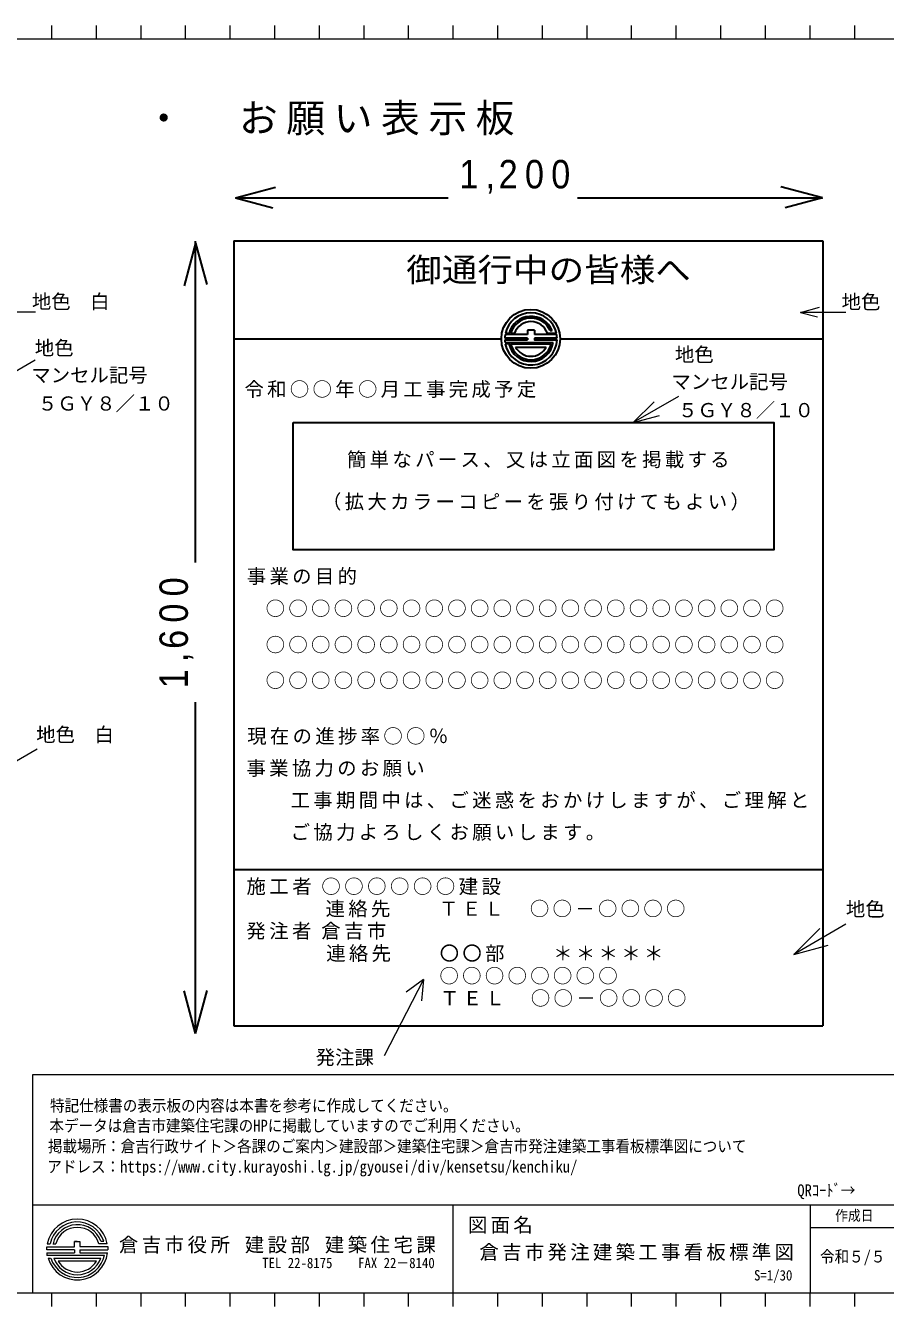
# Model space of a CAD drawing. Units: millimetres on the paper, enlarged 100 times, with parts at other scales. Extents: x -17213 to 22494, y -7705 to 13294.
# Drawn here: x -4090 to 9204, y -7705 to 12102 of the extents above; entities that cross this region are included whole.
import ezdxf
from ezdxf.enums import TextEntityAlignment as Align

# ---------------------------------------------------------------- set-up
doc = ezdxf.new("R2010")
doc.units = ezdxf.units.MM
doc.header["$LTSCALE"] = 100
for name, color, linetype, lineweight in [('0-0', 1, 'Continuous', 18), ('1-1', 7, 'Continuous', 30), ('1-2', 7, 'Continuous', 18)]:
    doc.layers.add(name, color=color, linetype=linetype, lineweight=lineweight)
doc.styles.add('HG丸ｺﾞｼｯｸM-PRO', font='')
doc.styles.add('游ゴシック', font='')
doc.styles.add('角ゴシック', font='')
doc.styles.add('ＭＳ 明朝', font='')
doc.styles.get('HG丸ｺﾞｼｯｸM-PRO').set_extended_font_data('HG丸ｺﾞｼｯｸM-PRO')
doc.styles.get('游ゴシック').set_extended_font_data('游ゴシック')
doc.styles.get('角ゴシック').set_extended_font_data('角ゴシック')
doc.styles.get('ＭＳ 明朝').set_extended_font_data('MS Mincho')

msp = doc.modelspace()

# ---------------------------------------------------------------- linework, layer by layer
at = {"layer": '0-0'}
for p, q in [((-3684.9, 11895), (-3684.9, 12101.9)), ((-2995.3, 11895), (-2995.3, 12101.9)), ((-2305.6, 11895), (-2305.6, 12101.9)), ((-1615.9, 11895), (-1615.9, 12101.9)), ((-926.3, 11895), (-926.3, 12101.9)), ((-236.6, 11895), (-236.6, 12101.9)), ((453, 11895), (453, 12101.9)), ((1142.7, 11895), (1142.7, 12101.9)), ((1832.3, 11895), (1832.3, 12101.9)), ((2522, 11895), (2522, 12101.9)), ((3211.6, 11895), (3211.6, 12101.9)), ((3901.3, 11895), (3901.3, 12101.9)), ((4591, 11895), (4591, 12101.9)), ((5280.6, 11895), (5280.6, 12101.9)), ((5970.3, 11895), (5970.3, 12101.9)), ((6659.9, 11895), (6659.9, 12101.9)), ((7349.6, 11895), (7349.6, 12101.9)), ((8039.2, 11895), (8039.2, 12101.9)), ((8728.9, 11895), (8728.9, 12101.9)), ((-17006.3, 11895), (10797.8, 11895)), ((11004.7, -6140.4), (-3978.9, -6140.4)), ((2522, -7497.7), (2522, -6140.4)), ((8039.2, -6140.4), (8039.2, -7497.7)), ((8039.2, -6485.2), (10797.8, -6485.2)), ((10797.8, -7497.7), (-16788.4, -7497.7)), ((-3684.9, -7704.6), (-3684.9, -7497.7)), ((-2995.3, -7704.6), (-2995.3, -7497.7)), ((-2305.6, -7704.6), (-2305.6, -7497.7)), ((-1615.9, -7704.6), (-1615.9, -7497.7)), ((-926.3, -7704.6), (-926.3, -7497.7)), ((-236.6, -7704.6), (-236.6, -7497.7)), ((453, -7704.6), (453, -7497.7)), ((1142.7, -7704.6), (1142.7, -7497.7)), ((1832.3, -7704.6), (1832.3, -7497.7)), ((2522, -7704.6), (2522, -7497.7)), ((3211.6, -7704.6), (3211.6, -7497.7)), ((3901.3, -7704.6), (3901.3, -7497.7)), ((4591, -7704.6), (4591, -7497.7)), ((5280.6, -7704.6), (5280.6, -7497.7)), ((5970.3, -7704.6), (5970.3, -7497.7)), ((6659.9, -7704.6), (6659.9, -7497.7)), ((7349.6, -7704.6), (7349.6, -7497.7)), ((8039.2, -7704.6), (8039.2, -7497.7)), ((8728.9, -7704.6), (8728.9, -7497.7))]:
    msp.add_line(p, q, dxfattribs=at)
at = {"layer": '0-0', "color": 7}
for p, q in [((-3291.3, -6699), (-3332.7, -6699)), ((-3332.7, -6776.5), (-3332.7, -6699)), ((-3291.3, -6699), (-3249.9, -6699)), ((-3249.9, -6699), (-3249.9, -6776.5)), ((-2927.6, -6697.1), (-2882.8, -6697.1)), ((-3761.9, -6875.3), (-3761.9, -6910.2)), ((-3761.9, -6875.3), (-3332.7, -6875.3)), ((-3761.9, -6875.3), (-3761.9, -6920.1)), ((-2872.4, -6920.1), (-3761.9, -6920.1)), ((-3761.5, -6827.9), (-3761.5, -6783.1)), ((-3332.7, -6827.9), (-3761.5, -6827.9)), ((-3755.2, -6735.3), (-3710.1, -6735.3)), ((-3666.6, -6735.3), (-3623.7, -6735.3)), ((-3332.7, -6827.9), (-3332.7, -6875.3)), ((-3249.9, -6827.9), (-3249.9, -6875.3)), ((-3249.9, -6827.9), (-2821.1, -6827.9)), ((-3249.9, -6875.3), (-2825.5, -6875.3)), ((-2827.4, -6735.3), (-2957.9, -6735.3)), ((-3741, -6958.2), (-3703.3, -6958.2)), ((-3655.2, -6958.2), (-2927.4, -6958.2)), ((-2993.9, -7003), (-3588.7, -7003))]:
    msp.add_line(p, q, dxfattribs=at)
at = {"layer": '0-0'}
for points in [[(10797.8, -7497.7), (-17006.3, -7497.7), (-17006.3, 11895)], [(-3978.9, -7497.7), (-3978.9, -4119.3), (10797.8, -4119.3)]]:
    msp.add_lwpolyline(points, dxfattribs=at)
at = {"layer": '0-0', "color": 7}
for points in [[(-3761.5, -6827.9), (-3761.5, -6783.1), (-3332.7, -6783.1), (-3332.7, -6699), (-3249.9, -6699), (-3249.9, -6776.5)], [(-3249.9, -6776.5), (-2821.1, -6776.5), (-2821.1, -6827.9)]]:
    msp.add_lwpolyline(points, dxfattribs=at)
for radius, start, end in [(473, 11.29101, 168.70899), (428.9, 17.75449, 167.53001), (386.5, 19.7783, 166.13654), (345.1, 15.56809, 164.43191), (468.2, 196.1542, 354.18682), (428.9, 197.54738, 348.9427), (386.5, 199.69617, 340.30383), (345.1, 210.49131, 329.50869)]:
    msp.add_arc((-3291.3, -6827.9), radius, start, end, dxfattribs=at)
at = {"layer": '1-1'}
for p, q in [((-843.3, 9439.2), (-227.6, 9604.1)), ((8231.2, 9439.2), (7589, 9611.3)), ((-843.3, 9439.2), (-266.9, 9284.7)), ((-843.3, 9439.2), (2442.8, 9439.2)), ((4443.7, 9439.2), (8231.2, 9439.2)), ((8231.2, 9439.2), (7654.8, 9284.7)), ((-1462.3, 8739.2), (-1639.5, 8078.1)), ((-1463, 5909.9), (-1463, 8769.8)), ((-1462.3, 8739.2), (-1290.5, 8097.8)), ((-869.7, 8775.5), (-869.7, -3363.5)), ((-869.7, 8775.5), (8234.6, 8775.5)), ((8234.6, 8775.5), (8234.6, -3363.5)), ((3329.8, 7344.1), (3385.1, 7344.1)), ((3413, 7344.1), (3469.3, 7344.1)), ((3777.4, 7391.1), (3669.9, 7391.1)), ((3669.9, 7391.1), (3669.9, 7323.9)), ((3777.4, 7391.1), (3777.4, 7323.9)), ((3978, 7344.1), (4117.5, 7344.1)), ((4049.1, 7384.4), (4020, 7384.4)), ((-869.7, 7258.1), (3265.8, 7258.1)), ((3669.9, 7270.1), (3320.3, 7270.1)), ((3320.3, 7243.2), (3669.9, 7243.2)), ((3323.9, 7202.9), (4069.1, 7202.9)), ((3669.9, 7323.9), (3325.9, 7323.9)), ((3382, 7182.7), (3327.1, 7182.7)), ((3379.9, 7182.7), (3382.5, 7180.1)), ((3409.5, 7182.7), (4037.8, 7182.7)), ((3669.9, 7270.1), (3669.9, 7243.2)), ((4121.4, 7323.9), (3777.4, 7323.9)), ((4127, 7270.1), (3777.4, 7270.1)), ((4176.2, 7258.1), (8234.6, 7258.1)), ((3487, 7128.9), (3960.3, 7128.9)), ((-1463, 3799.8), (-1463, 5909.9)), ((-1463, -3405.8), (-1463, 1641.8)), ((-869.7, -949.5), (8234.6, -949.5)), ((-1463.5, -3486.3), (-1640.2, -2827.1)), ((-1463.5, -3486.3), (-1284.9, -2819.7)), ((-869.7, -3363.5), (8234.6, -3363.5))]:
    msp.add_line(p, q, dxfattribs=at)
msp.add_lwpolyline([(3777.4, 7270.1), (3777.4, 7243.2), (4127, 7243.2)], dxfattribs=at)
msp.add_lwpolyline([(45, 5962.2), (7476.6, 5962.2), (7476.6, 3997.1), (45, 3997.1)], close=True, dxfattribs=at)
msp.add_circle((3721, 7258.1), 455.2, dxfattribs=at)
for radius, start, end in [(403.4, 12.51333, 167.48667), (349.6, 21.43125, 165.52249), (322.7, 23.31796, 164.28614), (268.9, 18.96557, 161.03443), (403.4, 170.40593, 178.08979), (403.4, 181.91021, 187.66226), (403.4, 190.56398, 358.08979), (349.6, 192.21253, 351.15012), (322.7, 193.24801, 346.75199), (403.4, 1.90915, 9.59407), (268.9, 208.35935, 331.64065)]:
    msp.add_arc((3723.6, 7256.7), radius, start, end, dxfattribs=at)
at = {"layer": '1-2'}
for p, q in [((7890.5, 7667.4), (8183.3, 7745.9)), ((-3938.7, 7671.1), (-4629.1, 7671.1)), ((-3941, 6928.3), (-4636.3, 6526.9)), ((5306.2, 5961.9), (5628.3, 6284.1)), ((-3912.7, 910.2), (-4733.9, 436.1)), ((8591.6, -1795.7), (7785.7, -2261)), ((7785.7, -2261), (8188.3, -1858.4)), ((7785.7, -2261), (8316.9, -2118.7)), ((2064.1, -2647.9), (1452.2, -3831.5)), ((2064.1, -2647.9), (1796.3, -2847.2)), ((2064.1, -2647.9), (2032.9, -2978))]:
    msp.add_line(p, q, dxfattribs=at)
for points in [[(8592.2, 7667.4), (7890.5, 7667.4), (8155.5, 7596.4)], [(6002.5, 6364), (5306.2, 5961.9), (5713, 6070.9)]]:
    msp.add_lwpolyline(points, dxfattribs=at)

# ---------------------------------------------------------------- texts
at = {"layer": '0-0', "color": 7, "style": 'ＭＳ 明朝', "width": 0.9}
for s, height, p in [('特記仕様書の表示板の内容は本書を参考に作成してください。', 183.3, (-3712.4, -4746)), ('本データは倉吉市建築住宅課のHPに掲載していますのでご利用ください。', 183.3, (-3720.7, -5056)), ('掲載場所：倉吉行政サイト＞各課のご案内＞建設部＞建築住宅課＞倉吉市発注建築工事看板標準図について', 183.3, (-3745.6, -5374.3)), ('アドレス：https://www.city.kurayoshi.lg.jp/gyousei/div/kensetsu/kenchiku/', 183.3, (-3753.9, -5689.8)), ('QRｺｰﾄﾞ→', 183.3, (7841.8, -6055.9)), ('作成日', 161.3, (8427.1, -6428.8)), ('令和５/５', 183.3, (8192.5, -7080.6)), ('TEL 22-8175\u3000\u3000FAX 22－8140', 161.3, (-432.1, -7161.5)), ('S=1/30', 161.3, (7173, -7352.5))]:
    msp.add_text(s, height=height, dxfattribs=at).set_placement(p, align=Align.BOTTOM_LEFT)
at = {"layer": '0-0', "color": 7, "char_height": 219.9, "attachment_point": 7, "style": 'ＭＳ 明朝'}
for s, insert in [('\\T1.17;図面名', (2748.9, -6579.7)), ('\\T1.18;倉吉市役所\\~建設部\\~建築住宅課', (-2647.9, -6887.8)), ('\\T1.17;倉吉市発注建築工事看板標準図', (2926.8, -7002.1))]:
    msp.add_mtext(s, dxfattribs=dict(at, insert=insert))
at = {"layer": '1-1', "style": '角ゴシック', "width": 1.1}
msp.add_text('御通行中の皆様へ', height=366.6, dxfattribs=at).set_placement((1796.1, 8032.5), align=Align.BOTTOM_LEFT)
at = {"layer": '1-1', "attachment_point": 7}
for s, insert, char_height, style in [('\\T1.22;\\~\\~\\~\\~\\~\\~\\~\\~\\~\\~\\~\\~\\~\\~\\~\\~※\u3000工事表示板\u3000\u3000\u3000\\~\u3000\u3000\u3000\u3000・\u3000お願い表示板', (-15893.2, 10402.6), 439.9, 'HG丸ｺﾞｼｯｸM-PRO'), ('\\T1.38;\\W0.9;1,200', (2615, 9502.8), 439.9, '游ゴシック'), ('\\T1.17;令和○○年○月工事完成予定', (-706.6, 6343.4), 219.9, '角ゴシック'), ('\\T1.17;簡単なパース、又は立面図を掲載する', (880, 5256.4), 219.9, '角ゴシック'), ('\\T1.17;（拡大カラーコピーを張り付けてもよい）', (492.3, 4601.4), 219.9, '角ゴシック'), ('\\T1.17;事業の目的', (-670.4, 3451.7), 219.9, '角ゴシック'), ('\\T1.17;○○○○○○○○○○○○○○○○○○○○○○○', (-378.4, 2957.1), 219.9, '角ゴシック'), ('\\T1.17;○○○○○○○○○○○○○○○○○○○○○○○', (-378.4, 2395.8), 219.9, '角ゴシック'), ('\\T1.17;○○○○○○○○○○○○○○○○○○○○○○○', (-378.4, 1843.6), 219.9, '角ゴシック'), ('\\T1.17;現在の進捗率○○％', (-663.9, 978.4), 219.9, '角ゴシック'), ('\\T1.17;事業協力のお願い', (-675.8, 483.8), 219.9, '角ゴシック'), ('\\T1.17;工事期間中は、ご迷惑をおかけしますが、ご理解と', (6.9, -10.9), 219.9, '角ゴシック'), ('\\T1.17;ご協力よろしくお願いします。', (7.8, -505.6), 219.9, '角ゴシック'), ('\\T1.18;施工者\\~○○○○○○建設', (-675.6, -1345.1), 219.9, '角ゴシック'), ('\\T1.17;連絡先\u3000\u3000ＴＥＬ\u3000○○－○○○○', (548.2, -1689.9), 219.9, '角ゴシック'), ('\\T1.18;発注者\\~倉吉市', (-677.8, -2034.8), 219.9, '角ゴシック'), ('\\T1.17;連絡先\u3000\u3000〇〇部\u3000\u3000＊＊＊＊＊', (557.8, -2379.6), 219.9, '角ゴシック'), ('\\T1.17;○○○○○○○○', (2308.6, -2724.5), 219.9, '角ゴシック'), ('\\T1.17;ＴＥＬ\u3000○○－○○○○', (2317.9, -3069.3), 219.9, '角ゴシック')]:
    msp.add_mtext(s, dxfattribs=dict(at, insert=insert, char_height=char_height, style=style))
at = {"layer": '1-1', "insert": (-1498.7, 1853.6), "char_height": 439.9, "attachment_point": 7, "rotation": 90, "style": '游ゴシック'}
msp.add_mtext('\\T1.38;\\W0.9;1,600', dxfattribs=at)
at = {"layer": '1-2', "style": 'HG丸ｺﾞｼｯｸM-PRO'}
for s, p in [(' 地色\u3000白', (-4074.3, 7658.4)), (' 地色\u3000白', (8445.3, 7654.8)), (' 地色', (-4029.5, 6940.9)), (' 地色', (5868.8, 6838.4)), (' マンセル記号', (-4083.7, 6521.1)), (' マンセル記号', (5814.6, 6418.6)), ('５ＧＹ８／１０', (-3898.7, 6082.3)), ('５ＧＹ８／１０', (5999.6, 5979.8)), (' 地色\u3000白', (-4008.4, 960.9)), (' 地色\u3000白', (8511.2, -1736.3)), ('発注課', (395.1, -4029.9))]:
    msp.add_text(s, height=219.9, dxfattribs=at).set_placement(p, align=Align.BOTTOM_LEFT)

doc.saveas('drawing.dxf')
